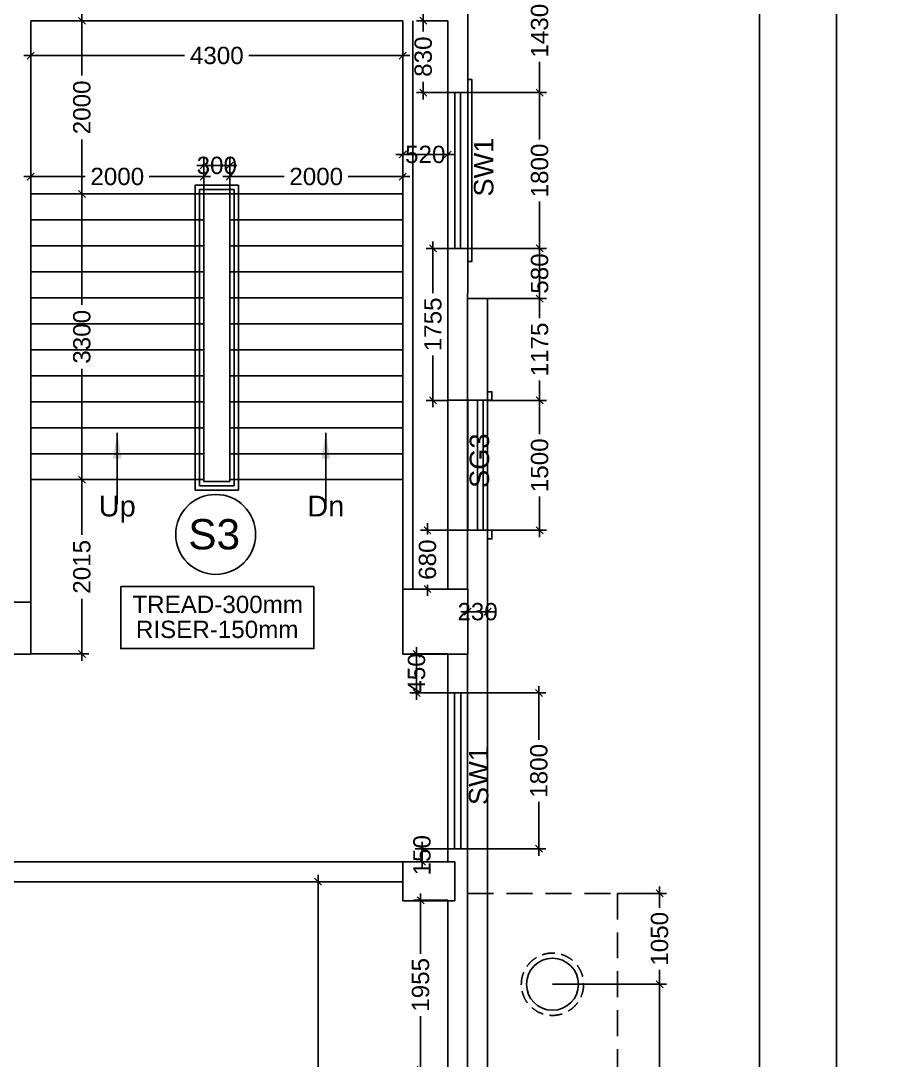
# Model space of a CAD drawing. Extents: x 7620542 to 7843793, y -6476226 to -6093835.
# Drawn here: x 7756275 to 7766195, y -6349772 to -6337765 of the extents above; entities that cross this region are included whole.
import ezdxf
from ezdxf.enums import TextEntityAlignment as Align

# ---------------------------------------------------------------- set-up
doc = ezdxf.new("R2010")
doc.units = 0
doc.header["$LTSCALE"] = 600
doc.header["$MEASUREMENT"] = 0
doc.header["$PDMODE"] = 35
doc.linetypes.add('DASHED', pattern=[0.75, 0.5, -0.25])
doc.linetypes.add('HIDDEN', pattern=[0.375, 0.25, -0.125])
doc.layers.get('0').update_dxf_attribs({"linetype": 'CONTINUOUS'})
doc.layers.get('Defpoints').update_dxf_attribs({"linetype": 'CONTINUOUS'})
for name, color, linetype in [('chajja', 7, 'CONTINUOUS'), ('DIM', 8, 'CONTINUOUS'), ('DIM-TEXT', 8, 'CONTINUOUS'), ('Ele Proje.', 7, 'CONTINUOUS'), ('Ele. Proj', 7, 'CONTINUOUS'), ('joinery', 7, 'CONTINUOUS'), ('LA-column', 3, 'CONTINUOUS'), ('Railing', 21, 'CONTINUOUS'), ('Staircase', 7, 'CONTINUOUS'), ('Stairscase', 7, 'CONTINUOUS'), ('STEPS', 7, 'CONTINUOUS'), ('TEXT', 6, 'CONTINUOUS'), ('Walls', 7, 'CONTINUOUS'), ('WIN', 151, 'CONTINUOUS'), ('Working Dim', 5, 'CONTINUOUS')]:
    doc.layers.add(name, color=color, linetype=linetype)
doc.styles.add('ari', font='arial.ttf')
doc.styles.add('ARIAL', font='arial.ttf')
doc.styles.add('RT', font='romant.shx')
doc.styles.get("Standard").update_dxf_attribs({"font": 'romans.shx'})
doc.dimstyles.new('int. dim', dxfattribs={"dimtxt": 450, "dimasz": 80, "dimexe": 80, "dimexo": 0, "dimgap": 70, "dimtad": 0, "dimdec": 0, "dimzin": 12, "dimdsep": 46, "dimtxsty": 'ari', "dimblk": 'OBLIQUE', "dimcen": 2, "dimdle": 80, "dimclrd": 256, "dimclre": 256, "dimclrt": 6, "dimadec": 0, "dimazin": 0, "dimtfac": 1, "dimtdec": 0, "dimtix": 1, "dimtmove": 2, "dimatfit": 3, "dimfxl": 1, "dimtolj": 1, "dimtzin": 0, "dimlwd": -1, "dimlwe": -1, "dimarcsym": 0})
doc.dimstyles.new('STANDARD$0', dxfattribs={"dimscale": 0, "dimtxt": 150, "dimasz": 125, "dimexe": 0.75, "dimexo": 1, "dimgap": 25, "dimtad": 1, "dimdec": 0, "dimdsep": 46, "dimtxsty": 'Standard', "dimblk1": 'DOT', "dimblk2": 'DOT', "dimsah": 1, "dimcen": 2.5, "dimclrd": 1, "dimclre": 1, "dimclrt": 3, "dimadec": 0, "dimazin": 0, "dimtfac": 1, "dimtdec": 0, "dimtmove": 0, "dimatfit": 3, "dimldrblk": 'DOT', "dimfxl": 1, "dimtolj": 1, "dimtzin": 0, "dimarcsym": 0})
doc.dimstyles.new('TEXT', dxfattribs={"dimscale": 0, "dimtxt": 600, "dimasz": 300, "dimexe": 300, "dimexo": 30, "dimgap": 50, "dimtad": 0, "dimdec": 0, "dimzin": 0, "dimdsep": 46, "dimtxsty": 'RT', "dimblk": 'OBLIQUE', "dimcen": 0.09, "dimdle": 300, "dimclrd": 256, "dimclre": 256, "dimclrt": 170, "dimadec": 0, "dimazin": 0, "dimtfac": 1, "dimtdec": 0, "dimtofl": 0, "dimtmove": 2, "dimatfit": 3, "dimfxl": 1, "dimfrac": 2, "dimtolj": 1, "dimtzin": 0, "dimlwd": -1, "dimlwe": -1, "dimarcsym": 0})

# ---------------------------------------------------------------- blocks, each defined once
blk = doc.blocks.new('_Oblique')
at = {"color": 0, "linetype": 'ByBlock', "lineweight": -2}
blk.add_line((-0.5, -0.5), (0.5, 0.5), dxfattribs=at)
blk = doc.blocks.new('*D836')
at = {"layer": 'Defpoints', "color": 0, "linetype": 'Continuous', "transparency": 16777216}
for p in [(7761439, -6335351), (7720379, -6337015), (7761439, -6337165, 4)]:
    blk.add_point(p, dxfattribs=at)
at = {"layer": 'DIM-TEXT', "transparency": 16777216}
for p, q in [((7720379, -6337015), (7720379, -6335051)), ((7761439, -6337165), (7761439, -6335051)), ((7720079, -6335351), (7734367, -6335351)), ((7761739, -6335351), (7747451, -6335351))]:
    blk.add_line(p, q, dxfattribs=at)
at = {"layer": 'DIM-TEXT', "linetype": 'Continuous', "transparency": 16777216, "xscale": 300, "yscale": 300, "zscale": 300, "rotation": 180}
blk.add_blockref('_Oblique', (7720379, -6335351), dxfattribs=at)
at = {"layer": 'DIM-TEXT', "linetype": 'Continuous', "transparency": 16777216, "xscale": 300, "yscale": 300, "zscale": 300}
blk.add_blockref('_Oblique', (7761439, -6335351), dxfattribs=at)
at = {"layer": 'DIM-TEXT', "color": 170, "linetype": 'Continuous', "transparency": 16777216, "insert": (7740909, -6335351), "char_height": 750, "attachment_point": 5, "style": 'ari'}
blk.add_mtext('\\A1;{\\H1.067x;M.I.C.U / I.C.U - (20 Beds)}', dxfattribs=at)
blk = doc.blocks.new('*D873')
at = {"layer": 'Defpoints', "color": 0, "transparency": 16777216}
for p in [(7761439, -6337165, 1), (7761439, -6454874), (7765703, -6454874)]:
    blk.add_point(p, dxfattribs=at)
at = {"layer": 'DIM', "color": 8, "transparency": 16777216}
for p, q in [((7765703, -6336865), (7765703, -6394071)), ((7761439, -6337165), (7766003, -6337165)), ((7765703, -6455174), (7765703, -6397969)), ((7761439, -6454874), (7766003, -6454874))]:
    blk.add_line(p, q, dxfattribs=at)
at = {"layer": 'DIM', "color": 8, "transparency": 16777216, "xscale": 300, "yscale": 300, "zscale": 300}
for p, rotation in [((7765703, -6337165), 90), ((7765703, -6454874), 270)]:
    blk.add_blockref('_Oblique', p, dxfattribs=dict(at, rotation=rotation))
at = {"layer": 'DIM', "color": 7, "transparency": 16777216, "insert": (7765703, -6396020), "char_height": 750, "attachment_point": 5, "rotation": 90, "style": 'ari'}
blk.add_mtext('\\A1;117.71m', dxfattribs=at)
blk = doc.blocks.new('*D875')
at = {"layer": 'Defpoints', "color": 0, "transparency": 16777216}
for p in [(7761439, -6337165), (7764811, -6337165), (7761439, -6372996, -1)]:
    blk.add_point(p, dxfattribs=at)
at = {"layer": 'DIM', "color": 8, "transparency": 16777216}
for p, q in [((7764811, -6336865), (7764811, -6353388)), ((7761439, -6337165), (7765111, -6337165)), ((7764811, -6373296), (7764811, -6356773)), ((7761439, -6372996), (7765111, -6372996))]:
    blk.add_line(p, q, dxfattribs=at)
at = {"layer": 'DIM', "color": 8, "transparency": 16777216, "xscale": 300, "yscale": 300, "zscale": 300}
for p, rotation in [((7764811, -6337165), 90), ((7764811, -6372996), 270)]:
    blk.add_blockref('_Oblique', p, dxfattribs=dict(at, rotation=rotation))
at = {"layer": 'DIM', "color": 7, "transparency": 16777216, "insert": (7764811, -6355081), "char_height": 750, "attachment_point": 5, "rotation": 90, "style": 'ari'}
blk.add_mtext('\\A1;35.83m', dxfattribs=at)
blk = doc.blocks.new('*D921')
at = {"layer": 'Defpoints', "color": 0, "transparency": 16777216}
for p in [(7759518, -6347711), (7759711, -6347711), (7759518, -6358771, -1)]:
    blk.add_point(p, dxfattribs=at)
at = {"layer": 'Working Dim', "transparency": 16777216}
for p, q in [((7759711, -6347631), (7759711, -6352804)), ((7759518, -6347711), (7759791, -6347711)), ((7759711, -6358851), (7759711, -6353677)), ((7759518, -6358771), (7759791, -6358771))]:
    blk.add_line(p, q, dxfattribs=at)
at = {"layer": 'Working Dim', "transparency": 16777216, "xscale": 80, "yscale": 80, "zscale": 80}
for p, rotation in [((7759711, -6347711), 90), ((7759711, -6358771), 270)]:
    blk.add_blockref('_Oblique', p, dxfattribs=dict(at, rotation=rotation))
at = {"layer": 'Working Dim', "color": 6, "transparency": 16777216, "insert": (7759711, -6353241), "char_height": 200, "attachment_point": 5, "rotation": 90, "style": 'ari'}
blk.add_mtext('\\A1;11060', dxfattribs=at)
blk = doc.blocks.new('*D934')
at = {"layer": 'Defpoints', "color": 0, "transparency": 16777216}
for p in [(7756390, -6339565), (7756390, -6339766, 15), (7758389, -6339766, 1)]:
    blk.add_point(p, dxfattribs=at)
at = {"layer": 'Working Dim', "transparency": 16777216}
for p, q in [((7756390, -6339766), (7756390, -6339485)), ((7758389, -6339766), (7758389, -6339485)), ((7756310, -6339565), (7757020, -6339565)), ((7758469, -6339565), (7757760, -6339565))]:
    blk.add_line(p, q, dxfattribs=at)
at = {"layer": 'Working Dim', "transparency": 16777216, "xscale": 80, "yscale": 80, "zscale": 80, "rotation": 180}
blk.add_blockref('_Oblique', (7756390, -6339565), dxfattribs=at)
at = {"layer": 'Working Dim', "transparency": 16777216, "xscale": 80, "yscale": 80, "zscale": 80}
blk.add_blockref('_Oblique', (7758389, -6339565), dxfattribs=at)
at = {"layer": 'Working Dim', "color": 6, "transparency": 16777216, "insert": (7757390, -6339565), "char_height": 200, "attachment_point": 5, "style": 'ari'}
blk.add_mtext('\\A1;2000', dxfattribs=at)
blk = doc.blocks.new('*D935')
at = {"layer": 'Defpoints', "color": 0, "transparency": 16777216}
for p in [(7760689, -6339565), (7758690, -6339766, 1), (7760689, -6339766, 15)]:
    blk.add_point(p, dxfattribs=at)
at = {"layer": 'Working Dim', "transparency": 16777216}
for p, q in [((7758690, -6339766), (7758690, -6339485)), ((7760689, -6339766), (7760689, -6339485)), ((7758610, -6339565), (7759319, -6339565)), ((7760769, -6339565), (7760059, -6339565))]:
    blk.add_line(p, q, dxfattribs=at)
at = {"layer": 'Working Dim', "transparency": 16777216, "xscale": 80, "yscale": 80, "zscale": 80, "rotation": 180}
blk.add_blockref('_Oblique', (7758690, -6339565), dxfattribs=at)
at = {"layer": 'Working Dim', "transparency": 16777216, "xscale": 80, "yscale": 80, "zscale": 80}
blk.add_blockref('_Oblique', (7760689, -6339565), dxfattribs=at)
at = {"layer": 'Working Dim', "color": 6, "transparency": 16777216, "insert": (7759689, -6339565), "char_height": 200, "attachment_point": 5, "style": 'ari'}
blk.add_mtext('\\A1;2000', dxfattribs=at)
blk = doc.blocks.new('*D953')
at = {"layer": 'Defpoints', "color": 0, "transparency": 16777216}
for p in [(7758690, -6339437), (7758389, -6339766), (7758690, -6339766, 1)]:
    blk.add_point(p, dxfattribs=at)
at = {"layer": 'Working Dim', "transparency": 16777216}
for p, q in [((7758389, -6339766), (7758389, -6339357)), ((7758690, -6339766), (7758690, -6339357)), ((7758389, -6339437), (7758309, -6339437)), ((7758389, -6339437), (7758690, -6339437)), ((7758690, -6339437), (7758770, -6339437))]:
    blk.add_line(p, q, dxfattribs=at)
at = {"layer": 'Working Dim', "transparency": 16777216, "xscale": 80, "yscale": 80, "zscale": 80}
blk.add_blockref('_Oblique', (7758389, -6339437), dxfattribs=at)
at = {"layer": 'Working Dim', "transparency": 16777216, "xscale": 80, "yscale": 80, "zscale": 80, "rotation": 180}
blk.add_blockref('_Oblique', (7758690, -6339437), dxfattribs=at)
at = {"layer": 'Working Dim', "color": 6, "transparency": 16777216, "insert": (7758540, -6339437), "char_height": 200, "attachment_point": 5, "style": 'ari'}
blk.add_mtext('\\A1;300', dxfattribs=at)
blk = doc.blocks.new('*D954')
at = {"layer": 'Defpoints', "color": 0, "transparency": 16777216}
for p in [(7756390, -6343066, 1), (7756981, -6343066), (7756390, -6345080)]:
    blk.add_point(p, dxfattribs=at)
at = {"layer": 'Working Dim', "transparency": 16777216}
for p, q in [((7756390, -6343066), (7757061, -6343066)), ((7756981, -6342986), (7756981, -6343702)), ((7756981, -6345160), (7756981, -6344444)), ((7756390, -6345080), (7757061, -6345080))]:
    blk.add_line(p, q, dxfattribs=at)
at = {"layer": 'Working Dim', "transparency": 16777216, "xscale": 80, "yscale": 80, "zscale": 80}
for p, rotation in [((7756981, -6343066), 90), ((7756981, -6345080), 270)]:
    blk.add_blockref('_Oblique', p, dxfattribs=dict(at, rotation=rotation))
at = {"layer": 'Working Dim', "color": 6, "transparency": 16777216, "insert": (7756981, -6344073), "char_height": 200, "attachment_point": 5, "rotation": 90, "style": 'ari'}
blk.add_mtext('\\A1;2015', dxfattribs=at)
blk = doc.blocks.new('*D955')
at = {"layer": 'Defpoints', "color": 0, "transparency": 16777216}
for p in [(7756981, -6339766, 1), (7756981, -6339766), (7756390, -6343066, 1)]:
    blk.add_point(p, dxfattribs=at)
at = {"layer": 'Working Dim', "transparency": 16777216}
for p, q in [((7756981, -6339686), (7756981, -6341048)), ((7756981, -6339766), (7756901, -6339766)), ((7756981, -6343146), (7756981, -6341784)), ((7756390, -6343066), (7757061, -6343066))]:
    blk.add_line(p, q, dxfattribs=at)
at = {"layer": 'Working Dim', "transparency": 16777216, "xscale": 80, "yscale": 80, "zscale": 80}
for p, rotation in [((7756981, -6339766), 90), ((7756981, -6343066), 270)]:
    blk.add_blockref('_Oblique', p, dxfattribs=dict(at, rotation=rotation))
at = {"layer": 'Working Dim', "color": 6, "transparency": 16777216, "insert": (7756981, -6341416), "char_height": 200, "attachment_point": 5, "rotation": 90, "style": 'ari'}
blk.add_mtext('\\A1;3300', dxfattribs=at)
blk = doc.blocks.new('*D956')
at = {"layer": 'Defpoints', "color": 0, "transparency": 16777216}
for p in [(7756981, -6337766, 15), (7756981, -6337766), (7756981, -6339766, 1)]:
    blk.add_point(p, dxfattribs=at)
at = {"layer": 'Working Dim', "transparency": 16777216}
for p, q in [((7756981, -6337686), (7756981, -6338396)), ((7756981, -6337766), (7756901, -6337766)), ((7756981, -6339846), (7756981, -6339136)), ((7756981, -6339766), (7756901, -6339766))]:
    blk.add_line(p, q, dxfattribs=at)
at = {"layer": 'Working Dim', "transparency": 16777216, "xscale": 80, "yscale": 80, "zscale": 80}
for p, rotation in [((7756981, -6337766), 90), ((7756981, -6339766), 270)]:
    blk.add_blockref('_Oblique', p, dxfattribs=dict(at, rotation=rotation))
at = {"layer": 'Working Dim', "color": 6, "transparency": 16777216, "insert": (7756981, -6338766), "char_height": 200, "attachment_point": 5, "rotation": 90, "style": 'ari'}
blk.add_mtext('\\A1;2000', dxfattribs=at)
blk = doc.blocks.new('*D1737')
at = {"layer": 'Defpoints', "color": 0, "transparency": 16777216}
for p in [(7756390, -6338138), (7760689, -6338138), (7760689, -6338167)]:
    blk.add_point(p, dxfattribs=at)
at = {"layer": 'Working Dim', "transparency": 16777216}
for p, q in [((7756310, -6338167), (7758167, -6338167)), ((7756390, -6338138), (7756390, -6338247)), ((7760769, -6338167), (7758912, -6338167)), ((7760689, -6338138), (7760689, -6338247))]:
    blk.add_line(p, q, dxfattribs=at)
at = {"layer": 'Working Dim', "transparency": 16777216, "xscale": 80, "yscale": 80, "zscale": 80, "rotation": 180}
blk.add_blockref('_Oblique', (7756390, -6338167), dxfattribs=at)
at = {"layer": 'Working Dim', "transparency": 16777216, "xscale": 80, "yscale": 80, "zscale": 80}
blk.add_blockref('_Oblique', (7760689, -6338167), dxfattribs=at)
at = {"layer": 'Working Dim', "color": 6, "transparency": 16777216, "insert": (7758540, -6338167), "char_height": 200, "attachment_point": 5, "style": 'ari'}
blk.add_mtext('\\A1;4300', dxfattribs=at)
blk = doc.blocks.new('*D1991')
at = {"layer": 'Defpoints', "color": 0, "transparency": 16777216}
for p in [(7761669, -6340975), (7762271, -6340975), (7761669, -6342150)]:
    blk.add_point(p, dxfattribs=at)
at = {"layer": 'Working Dim', "transparency": 16777216}
for p, q in [((7762271, -6340895), (7762271, -6341202)), ((7761669, -6340975), (7762351, -6340975)), ((7762271, -6342230), (7762271, -6341922)), ((7761669, -6342150), (7762351, -6342150))]:
    blk.add_line(p, q, dxfattribs=at)
at = {"layer": 'Working Dim', "transparency": 16777216, "xscale": 80, "yscale": 80, "zscale": 80}
for p, rotation in [((7762271, -6340975), 90), ((7762271, -6342150), 270)]:
    blk.add_blockref('_Oblique', p, dxfattribs=dict(at, rotation=rotation))
at = {"layer": 'Working Dim', "color": 6, "transparency": 16777216, "insert": (7762271, -6341562), "char_height": 200, "attachment_point": 5, "rotation": 90, "style": 'ari'}
blk.add_mtext('\\A1;1175', dxfattribs=at)
blk = doc.blocks.new('*D1992')
at = {"layer": 'Defpoints', "color": 0, "transparency": 16777216}
for p in [(7761439, -6337165, 45), (7762271, -6337165), (7761439, -6338595, 36)]:
    blk.add_point(p, dxfattribs=at)
at = {"layer": 'Working Dim', "transparency": 16777216}
for p, q in [((7762271, -6337085), (7762271, -6337521)), ((7761439, -6337165), (7762351, -6337165)), ((7762271, -6338675), (7762271, -6338239)), ((7761439, -6338595), (7762351, -6338595))]:
    blk.add_line(p, q, dxfattribs=at)
at = {"layer": 'Working Dim', "transparency": 16777216, "xscale": 80, "yscale": 80, "zscale": 80}
for p, rotation in [((7762271, -6337165), 90), ((7762271, -6338595), 270)]:
    blk.add_blockref('_Oblique', p, dxfattribs=dict(at, rotation=rotation))
at = {"layer": 'Working Dim', "color": 6, "transparency": 16777216, "insert": (7762271, -6337880), "char_height": 200, "attachment_point": 5, "rotation": 90, "style": 'ari'}
blk.add_mtext('\\A1;1430', dxfattribs=at)
blk = doc.blocks.new('*D1993')
at = {"layer": 'Defpoints', "color": 0, "transparency": 16777216}
for p in [(7760926, -6337765), (7761209, -6337765, 63), (7761209, -6338595, 36)]:
    blk.add_point(p, dxfattribs=at)
at = {"layer": 'Working Dim', "transparency": 16777216}
for p, q in [((7760926, -6337685), (7760926, -6337889)), ((7761209, -6337765), (7760846, -6337765)), ((7760926, -6338675), (7760926, -6338471)), ((7761209, -6338595), (7760846, -6338595))]:
    blk.add_line(p, q, dxfattribs=at)
at = {"layer": 'Working Dim', "transparency": 16777216, "xscale": 80, "yscale": 80, "zscale": 80}
for p, rotation in [((7760926, -6337765), 90), ((7760926, -6338595), 270)]:
    blk.add_blockref('_Oblique', p, dxfattribs=dict(at, rotation=rotation))
at = {"layer": 'Working Dim', "color": 6, "transparency": 16777216, "insert": (7760926, -6338180), "char_height": 200, "attachment_point": 5, "rotation": 90, "style": 'ari'}
blk.add_mtext('\\A1;830', dxfattribs=at)
blk = doc.blocks.new('*D1994')
at = {"layer": 'Defpoints', "color": 0, "transparency": 16777216}
for p in [(7761719, -6342150, 14), (7762271, -6342150), (7761669, -6343650, 19)]:
    blk.add_point(p, dxfattribs=at)
at = {"layer": 'Working Dim', "transparency": 16777216}
for p, q in [((7762271, -6342070), (7762271, -6342541)), ((7761719, -6342150), (7762351, -6342150)), ((7762271, -6343730), (7762271, -6343259)), ((7761669, -6343650), (7762351, -6343650))]:
    blk.add_line(p, q, dxfattribs=at)
at = {"layer": 'Working Dim', "transparency": 16777216, "xscale": 80, "yscale": 80, "zscale": 80}
for p, rotation in [((7762271, -6342150), 90), ((7762271, -6343650), 270)]:
    blk.add_blockref('_Oblique', p, dxfattribs=dict(at, rotation=rotation))
at = {"layer": 'Working Dim', "color": 6, "transparency": 16777216, "insert": (7762271, -6342900), "char_height": 200, "attachment_point": 5, "rotation": 90, "style": 'ari'}
blk.add_mtext('\\A1;1500', dxfattribs=at)
blk = doc.blocks.new('*D1995')
at = {"layer": 'Defpoints', "color": 0, "transparency": 16777216}
for p in [(7761439, -6340395, 110), (7762271, -6340395), (7761669, -6340975, 111)]:
    blk.add_point(p, dxfattribs=at)
at = {"layer": 'Working Dim', "transparency": 16777216}
for p, q in [((7762271, -6340395), (7762271, -6340315)), ((7761439, -6340395), (7762351, -6340395)), ((7762271, -6340975), (7762271, -6340395)), ((7761669, -6340975), (7762351, -6340975)), ((7762271, -6340975), (7762271, -6341055))]:
    blk.add_line(p, q, dxfattribs=at)
at = {"layer": 'Working Dim', "transparency": 16777216, "xscale": 80, "yscale": 80, "zscale": 80}
for p, rotation in [((7762271, -6340395), 270), ((7762271, -6340975), 90)]:
    blk.add_blockref('_Oblique', p, dxfattribs=dict(at, rotation=rotation))
at = {"layer": 'Working Dim', "color": 6, "transparency": 16777216, "insert": (7762271, -6340685), "char_height": 200, "attachment_point": 5, "rotation": 90, "style": 'ari'}
blk.add_mtext('\\A1;580', dxfattribs=at)
blk = doc.blocks.new('*D1996')
at = {"layer": 'Defpoints', "color": 0, "transparency": 16777216}
for p in [(7762271, -6338595), (7762293, -6338595, 5), (7761439, -6340395, 110)]:
    blk.add_point(p, dxfattribs=at)
at = {"layer": 'Working Dim', "transparency": 16777216}
for p, q in [((7762271, -6338515), (7762271, -6339136)), ((7762293, -6338595), (7762191, -6338595)), ((7762271, -6340475), (7762271, -6339854)), ((7761439, -6340395), (7762351, -6340395))]:
    blk.add_line(p, q, dxfattribs=at)
at = {"layer": 'Working Dim', "transparency": 16777216, "xscale": 80, "yscale": 80, "zscale": 80}
for p, rotation in [((7762271, -6338595), 90), ((7762271, -6340395), 270)]:
    blk.add_blockref('_Oblique', p, dxfattribs=dict(at, rotation=rotation))
at = {"layer": 'Working Dim', "color": 6, "transparency": 16777216, "insert": (7762271, -6339495), "char_height": 200, "attachment_point": 5, "rotation": 90, "style": 'ari'}
blk.add_mtext('\\A1;1800', dxfattribs=at)
blk = doc.blocks.new('*D1997')
at = {"layer": 'Defpoints', "color": 0, "transparency": 16777216}
for p in [(7760912, -6347330), (7761209, -6347330, 27), (7761209, -6347480, 36)]:
    blk.add_point(p, dxfattribs=at)
at = {"layer": 'Working Dim', "transparency": 16777216}
for p, q in [((7760912, -6347330), (7760912, -6347250)), ((7761209, -6347330), (7760832, -6347330)), ((7760912, -6347480), (7760912, -6347330)), ((7761209, -6347480), (7760832, -6347480)), ((7760912, -6347480), (7760912, -6347560))]:
    blk.add_line(p, q, dxfattribs=at)
at = {"layer": 'Working Dim', "transparency": 16777216, "xscale": 80, "yscale": 80, "zscale": 80}
for p, rotation in [((7760912, -6347330), 270), ((7760912, -6347480), 90)]:
    blk.add_blockref('_Oblique', p, dxfattribs=dict(at, rotation=rotation))
at = {"layer": 'Working Dim', "color": 6, "transparency": 16777216, "insert": (7760912, -6347405), "char_height": 200, "attachment_point": 5, "rotation": 90, "style": 'ari'}
blk.add_mtext('\\A1;150', dxfattribs=at)
blk = doc.blocks.new('*D1998')
at = {"layer": 'Defpoints', "color": 0, "transparency": 16777216}
for p in [(7760849, -6345080), (7761209, -6345080, 36), (7761209, -6345530, 27)]:
    blk.add_point(p, dxfattribs=at)
at = {"layer": 'Working Dim', "transparency": 16777216}
for p, q in [((7760849, -6345080), (7760849, -6345000)), ((7761209, -6345080), (7760769, -6345080)), ((7760849, -6345530), (7760849, -6345080)), ((7761209, -6345530), (7760769, -6345530)), ((7760849, -6345530), (7760849, -6345610))]:
    blk.add_line(p, q, dxfattribs=at)
at = {"layer": 'Working Dim', "transparency": 16777216, "xscale": 80, "yscale": 80, "zscale": 80}
for p, rotation in [((7760849, -6345080), 270), ((7760849, -6345530), 90)]:
    blk.add_blockref('_Oblique', p, dxfattribs=dict(at, rotation=rotation))
at = {"layer": 'Working Dim', "color": 6, "transparency": 16777216, "insert": (7760849, -6345305), "char_height": 200, "attachment_point": 5, "rotation": 90, "style": 'ari'}
blk.add_mtext('\\A1;450', dxfattribs=at)
blk = doc.blocks.new('*D1999')
at = {"layer": 'Defpoints', "color": 0, "transparency": 16777216}
for p in [(7761669, -6345530, 103), (7761669, -6347330, 114), (7762262, -6347330)]:
    blk.add_point(p, dxfattribs=at)
at = {"layer": 'Working Dim', "transparency": 16777216}
for p, q in [((7762262, -6345450), (7762262, -6346071)), ((7761669, -6345530), (7762342, -6345530)), ((7762262, -6347410), (7762262, -6346789)), ((7761669, -6347330), (7762342, -6347330))]:
    blk.add_line(p, q, dxfattribs=at)
at = {"layer": 'Working Dim', "transparency": 16777216, "xscale": 80, "yscale": 80, "zscale": 80}
for p, rotation in [((7762262, -6345530), 90), ((7762262, -6347330), 270)]:
    blk.add_blockref('_Oblique', p, dxfattribs=dict(at, rotation=rotation))
at = {"layer": 'Working Dim', "color": 6, "transparency": 16777216, "insert": (7762262, -6346430), "char_height": 200, "attachment_point": 5, "rotation": 90, "style": 'ari'}
blk.add_mtext('\\A1;1800', dxfattribs=at)
blk = doc.blocks.new('*D2000')
at = {"layer": 'Defpoints', "color": 0, "transparency": 16777216}
for p in [(7761439, -6344502, 69), (7761669, -6344509, 181), (7761669, -6344592)]:
    blk.add_point(p, dxfattribs=at)
at = {"layer": 'Working Dim', "transparency": 16777216}
for p, q in [((7761439, -6344502), (7761439, -6344672)), ((7761669, -6344509), (7761669, -6344672)), ((7761439, -6344592), (7761359, -6344592)), ((7761439, -6344592), (7761669, -6344592)), ((7761669, -6344592), (7761749, -6344592))]:
    blk.add_line(p, q, dxfattribs=at)
at = {"layer": 'Working Dim', "transparency": 16777216, "xscale": 80, "yscale": 80, "zscale": 80}
blk.add_blockref('_Oblique', (7761439, -6344592), dxfattribs=at)
at = {"layer": 'Working Dim', "transparency": 16777216, "xscale": 80, "yscale": 80, "zscale": 80, "rotation": 180}
blk.add_blockref('_Oblique', (7761669, -6344592), dxfattribs=at)
at = {"layer": 'Working Dim', "color": 6, "transparency": 16777216, "insert": (7761554, -6344592), "char_height": 200, "attachment_point": 5, "style": 'ari'}
blk.add_mtext('\\A1;230', dxfattribs=at)
blk = doc.blocks.new('*D2001')
at = {"layer": 'Defpoints', "color": 0, "transparency": 16777216}
for p in [(7760975, -6343650), (7761209, -6343650, 70), (7761209, -6344330, 70)]:
    blk.add_point(p, dxfattribs=at)
at = {"layer": 'Working Dim', "transparency": 16777216}
for p, q in [((7760975, -6343650), (7760975, -6343570)), ((7761209, -6343650), (7760895, -6343650)), ((7760975, -6343650), (7760975, -6343699)), ((7760975, -6344330), (7760975, -6344281)), ((7761209, -6344330), (7760895, -6344330)), ((7760975, -6344330), (7760975, -6344410))]:
    blk.add_line(p, q, dxfattribs=at)
at = {"layer": 'Working Dim', "transparency": 16777216, "xscale": 80, "yscale": 80, "zscale": 80}
for p, rotation in [((7760975, -6343650), 270), ((7760975, -6344330), 90)]:
    blk.add_blockref('_Oblique', p, dxfattribs=dict(at, rotation=rotation))
at = {"layer": 'Working Dim', "color": 6, "transparency": 16777216, "insert": (7760975, -6343990), "char_height": 200, "attachment_point": 5, "rotation": 90, "style": 'ari'}
blk.add_mtext('\\A1;680', dxfattribs=at)
blk = doc.blocks.new('*D2002')
at = {"layer": 'Defpoints', "color": 0, "transparency": 16777216}
for p in [(7761038, -6340395), (7761209, -6340395, 149), (7761209, -6342150, 70)]:
    blk.add_point(p, dxfattribs=at)
at = {"layer": 'Working Dim', "transparency": 16777216}
for p, q in [((7761038, -6340315), (7761038, -6340912)), ((7761209, -6340395), (7760958, -6340395)), ((7761038, -6342230), (7761038, -6341632)), ((7761209, -6342150), (7760958, -6342150))]:
    blk.add_line(p, q, dxfattribs=at)
at = {"layer": 'Working Dim', "transparency": 16777216, "xscale": 80, "yscale": 80, "zscale": 80}
for p, rotation in [((7761038, -6340395), 90), ((7761038, -6342150), 270)]:
    blk.add_blockref('_Oblique', p, dxfattribs=dict(at, rotation=rotation))
at = {"layer": 'Working Dim', "color": 6, "transparency": 16777216, "insert": (7761038, -6341272), "char_height": 200, "attachment_point": 5, "rotation": 90, "style": 'ari'}
blk.add_mtext('\\A1;1755', dxfattribs=at)
blk = doc.blocks.new('*D2003')
at = {"layer": 'Defpoints', "color": 0, "transparency": 16777216}
for p in [(7760689, -6339236, 84), (7761209, -6339236, 70), (7760689, -6339310)]:
    blk.add_point(p, dxfattribs=at)
at = {"layer": 'Working Dim', "transparency": 16777216}
for p, q in [((7760689, -6339236), (7760689, -6339390)), ((7761209, -6339236), (7761209, -6339390)), ((7760689, -6339310), (7760609, -6339310)), ((7761209, -6339310), (7760689, -6339310)), ((7761209, -6339310), (7761289, -6339310))]:
    blk.add_line(p, q, dxfattribs=at)
at = {"layer": 'Working Dim', "transparency": 16777216, "xscale": 80, "yscale": 80, "zscale": 80}
blk.add_blockref('_Oblique', (7760689, -6339310), dxfattribs=at)
at = {"layer": 'Working Dim', "transparency": 16777216, "xscale": 80, "yscale": 80, "zscale": 80, "rotation": 180}
blk.add_blockref('_Oblique', (7761209, -6339310), dxfattribs=at)
at = {"layer": 'Working Dim', "color": 6, "transparency": 16777216, "insert": (7760949, -6339310), "char_height": 200, "attachment_point": 5, "style": 'ari'}
blk.add_mtext('\\A1;520', dxfattribs=at)
blk = doc.blocks.new('*D2023')
at = {"layer": 'Defpoints', "color": 0, "transparency": 16777216}
for p in [(7760895, -6347925), (7761209, -6347925, 66), (7761209, -6349880, -291)]:
    blk.add_point(p, dxfattribs=at)
at = {"layer": 'Working Dim', "transparency": 16777216}
for p, q in [((7760895, -6347845), (7760895, -6348543)), ((7761209, -6347925), (7760815, -6347925)), ((7760895, -6349960), (7760895, -6349262)), ((7761209, -6349880), (7760815, -6349880))]:
    blk.add_line(p, q, dxfattribs=at)
at = {"layer": 'Working Dim', "transparency": 16777216, "xscale": 80, "yscale": 80, "zscale": 80}
for p, rotation in [((7760895, -6347925), 90), ((7760895, -6349880), 270)]:
    blk.add_blockref('_Oblique', p, dxfattribs=dict(at, rotation=rotation))
at = {"layer": 'Working Dim', "color": 6, "transparency": 16777216, "insert": (7760895, -6348902), "char_height": 200, "attachment_point": 5, "rotation": 90, "style": 'ari'}
blk.add_mtext('\\A1;1955', dxfattribs=at)
blk = doc.blocks.new('*D2030')
at = {"layer": 'Defpoints', "color": 0, "transparency": 16777216}
for p in [(7762419, -6348895), (7763657, -6348895), (7762419, -6352066, -38)]:
    blk.add_point(p, dxfattribs=at)
at = {"layer": 'Working Dim', "transparency": 16777216}
for p, q in [((7763657, -6348815), (7763657, -6350112)), ((7762419, -6348895), (7763737, -6348895)), ((7763657, -6352146), (7763657, -6350849)), ((7762419, -6352066), (7763737, -6352066))]:
    blk.add_line(p, q, dxfattribs=at)
at = {"layer": 'Working Dim', "transparency": 16777216, "xscale": 80, "yscale": 80, "zscale": 80}
for p, rotation in [((7763657, -6348895), 90), ((7763657, -6352066), 270)]:
    blk.add_blockref('_Oblique', p, dxfattribs=dict(at, rotation=rotation))
at = {"layer": 'Working Dim', "color": 6, "transparency": 16777216, "insert": (7763657, -6350480), "char_height": 200, "attachment_point": 5, "rotation": 90, "style": 'ari'}
blk.add_mtext('\\A1;3170', dxfattribs=at)
blk = doc.blocks.new('*D2031')
at = {"layer": 'Defpoints', "color": 0, "transparency": 16777216}
for p in [(7763169, -6347845, -210), (7763657, -6347845), (7762419, -6348895)]:
    blk.add_point(p, dxfattribs=at)
at = {"layer": 'Working Dim', "transparency": 16777216}
for p, q in [((7763657, -6347765), (7763657, -6348012)), ((7763169, -6347845), (7763737, -6347845)), ((7763657, -6348975), (7763657, -6348729)), ((7762419, -6348895), (7763737, -6348895))]:
    blk.add_line(p, q, dxfattribs=at)
at = {"layer": 'Working Dim', "transparency": 16777216, "xscale": 80, "yscale": 80, "zscale": 80}
for p, rotation in [((7763657, -6347845), 90), ((7763657, -6348895), 270)]:
    blk.add_blockref('_Oblique', p, dxfattribs=dict(at, rotation=rotation))
at = {"layer": 'Working Dim', "color": 6, "transparency": 16777216, "insert": (7763657, -6348370), "char_height": 200, "attachment_point": 5, "rotation": 90, "style": 'ari'}
blk.add_mtext('\\A1;1050', dxfattribs=at)

msp = doc.modelspace()

# ---------------------------------------------------------------- linework, layer by layer
msp.add_circle((7758527.691, -6343698.819, -27.599), 461.525)
at = {"layer": 'chajja', "color": 8}
for p, q in [((7761489.145, -6338594.955, 85.218), (7761489.145, -6340394.955, 85.218)), ((7761669.164, -6343649.744, 130.094), (7761669.164, -6342149.744, 130.094)), ((7761668.935, -6347330.182, 47.186), (7761668.935, -6345530.182, 47.186))]:
    msp.add_line(p, q, dxfattribs=at)
at = {"layer": 'chajja', "color": 8, "linetype": 'DASHED'}
for p, q in [((7761439.018, -6347845.446, -295.59), (7763168.947, -6347845.446, -295.59)), ((7763168.947, -6347845.446, -1079.489), (7763168.947, -6362625.529, -227.736))]:
    msp.add_line(p, q, dxfattribs=at)
at = {"layer": 'Ele Proje.'}
for points, elevation in [([(7761439.145, -6338444.955), (7761489.145, -6338444.955), (7761489.145, -6338594.955), (7761439.145, -6338594.955)], 90.349), ([(7761439.145, -6340394.955), (7761489.145, -6340394.955), (7761489.145, -6340544.955), (7761439.145, -6340544.955)], 90.349), ([(7761669.164, -6342149.744), (7761719.164, -6342149.744), (7761719.164, -6342049.744), (7761669.164, -6342049.744)], 122.886), ([(7761669.164, -6343749.744), (7761719.164, -6343749.744), (7761719.164, -6343649.744), (7761669.164, -6343649.744)], 122.886)]:
    msp.add_lwpolyline(points, dxfattribs=dict(at, elevation=elevation))
at = {"layer": 'Ele. Proj', "color": 1}
for p, q in [((7761439.145, -6340974.738, 161.038), (7761669.145, -6340974.738, 161.099)), ((7761669.145, -6340974.738, 161.099), (7761669.145, -6341849.744, 161.099)), ((7761669.164, -6342149.744, 130.094), (7761669.164, -6341849.738, 130.094)), ((7761439.164, -6342149.738, 130.094), (7761669.164, -6342149.744, 130.094)), ((7761439.165, -6343649.738, 130.094), (7761669.164, -6343649.744, 130.094)), ((7761669.164, -6343649.744, 130.094), (7761669.164, -6343949.738, 130.094)), ((7761669.145, -6343949.738, 161.099), (7761669.145, -6345530.183, 58.169)), ((7761669.145, -6349880.072, -59.319), (7761669.145, -6347330.183, -59.319))]:
    msp.add_line(p, q, dxfattribs=at)
at = {"layer": 'Ele. Proj', "color": 1, "elevation": 39.016}
for points in [[(7761438.935, -6345530.183), (7761668.935, -6345530.183)], [(7761438.935, -6347330.183), (7761668.935, -6347330.183)]]:
    msp.add_lwpolyline(points, dxfattribs=at)
at = {"layer": 'LA-column', "color": 2}
for points, elevation in [([(7760689.112, -6345080.523), (7761439.112, -6345080.523), (7761439.112, -6344330.523), (7760689.112, -6344330.523)], -13.799), ([(7755790.377, -6345080.477), (7756390.377, -6345080.477), (7756390.377, -6344480.477), (7755790.377, -6344480.477)], 11162.021), ([(7760689.112, -6347930.569), (7761289.112, -6347930.569), (7761289.112, -6347480.569), (7760689.112, -6347480.569)], -13.799)]:
    msp.add_lwpolyline(points, close=True, dxfattribs=dict(at, elevation=elevation))
at = {"layer": 'Railing', "linetype": 'Continuous'}
for p, q in [((7756390.172, -6337765.515, 12.203), (7760689.37, -6337765.515, 12.203)), ((7760689.107, -6344330.527, -14.83), (7760689.107, -6337765.517, -14.83)), ((7760689.107, -6344330.527, -14.83), (7760689.107, -6337765.517, -14.83)), ((7760804.107, -6344330.527, -14.83), (7760804.107, -6337765.517, -14.83)), ((7760804.107, -6344330.527, -14.83), (7760804.107, -6337765.517, -14.83))]:
    msp.add_line(p, q, dxfattribs=at)
at = {"layer": 'Railing', "linetype": 'Continuous', "elevation": -13.799}
for points in [[(7758289.461, -6343185.892), (7758289.461, -6339665.916), (7758789.731, -6339665.916), (7758789.731, -6343185.892)], [(7758339.462, -6343135.892), (7758339.462, -6339715.917), (7758739.73, -6339715.917), (7758739.73, -6343135.892)]]:
    msp.add_lwpolyline(points, close=True, dxfattribs=at)
at = {"layer": 'Stairscase', "color": 7, "linetype": 'Continuous'}
for p, q in [((7756389.462, -6339765.917, -13.799), (7758389.462, -6339765.917, -13.799)), ((7758389.462, -6343085.891, -13.799), (7758389.462, -6339765.917, -13.799)), ((7758689.73, -6343085.891, -13.799), (7758689.73, -6339765.917, -13.799)), ((7760689.73, -6339765.917, -13.799), (7758689.73, -6339765.917, -13.799)), ((7756389.462, -6340065.917, -13.799), (7758389.462, -6340065.917, -13.799)), ((7760689.73, -6340065.917, -13.799), (7758689.73, -6340065.917, -13.799)), ((7756389.462, -6340365.917, -13.799), (7758389.462, -6340365.917, -13.799)), ((7760689.73, -6340365.917, -13.799), (7758689.73, -6340365.917, -13.799)), ((7756389.462, -6340665.917, -13.799), (7758389.462, -6340665.917, -13.799)), ((7760689.73, -6340665.917, -13.799), (7758689.73, -6340665.917, -13.799)), ((7756389.462, -6340965.917, -13.799), (7758389.462, -6340965.917, -13.799)), ((7760689.73, -6340965.917, -13.799), (7758689.73, -6340965.917, -13.799)), ((7756389.462, -6341265.917, -13.799), (7758389.462, -6341265.917, -13.799)), ((7760689.727, -6341265.917, -13.799), (7758689.73, -6341265.917, -13.799)), ((7756389.462, -6341565.917, -13.799), (7758389.462, -6341565.917, -13.799)), ((7760689.73, -6341565.917, -13.799), (7758689.73, -6341565.917, -13.799)), ((7756389.462, -6341865.917, -13.799), (7758389.462, -6341865.917, -13.799)), ((7760689.73, -6341865.917, -13.799), (7758689.73, -6341865.917, -13.799)), ((7756389.462, -6342165.917, -13.799), (7758389.462, -6342165.917, -13.799)), ((7760689.73, -6342165.917, -13.799), (7758689.73, -6342165.917, -13.799)), ((7756389.462, -6342465.917, -13.799), (7758389.462, -6342465.917, -13.799)), ((7760689.73, -6342465.917, -13.799), (7758689.73, -6342465.917, -13.799)), ((7756389.462, -6342765.917, -13.799), (7758389.462, -6342765.917, -13.799)), ((7760689.73, -6342765.917, -13.799), (7758689.73, -6342765.917, -13.799)), ((7756389.462, -6343065.917, -13.799), (7758389.462, -6343065.917, -13.799)), ((7760689.73, -6343065.917, -13.799), (7758689.73, -6343065.917, -13.799))]:
    msp.add_line(p, q, dxfattribs=at)
at = {"layer": 'Stairscase', "color": 7, "linetype": 'Continuous', "elevation": -13.799}
msp.add_lwpolyline([(7758389.462, -6343085.891), (7758389.462, -6339765.917), (7758689.73, -6339765.917), (7758689.73, -6343085.891)], close=True, dxfattribs=at)
at = {"layer": 'STEPS', "elevation": -27.599}
msp.add_lwpolyline([(7757430.394, -6344301.112), (7759662.042, -6344301.112), (7759662.042, -6345016.693), (7757430.394, -6345016.693)], close=True, dxfattribs=at)
at = {"layer": 'Walls'}
for p, q in [((7761439.285, -6337165.48, -13.799), (7761439.02, -6344330.527, -14.83)), ((7756389.819, -6344480.561, -14.83), (7756389.819, -6337765.483, -14.83)), ((7761209.02, -6337765.48, -14.83), (7761209.02, -6344330.527, -14.83)), ((7761439.018, -6337765.517), (7761439.28, -6337765.517)), ((7761209.018, -6345080.523, -14.83), (7761209.018, -6347480.569, -14.83)), ((7761439.018, -6345080.523, -14.83), (7761439.018, -6351155.541, -14.83)), ((7761209.018, -6347930.569, -14.83), (7761209.018, -6351155.541, -14.83))]:
    msp.add_line(p, q, dxfattribs=at)
at = {"layer": 'Walls', "linetype": 'Continuous'}
for p, q in [((7756389.909, -6344480.561, -14.83), (7756389.909, -6337765.517, -14.83)), ((7760689.015, -6347480.623, -14.83), (7755048.883, -6347480.623, -14.83)), ((7760689.015, -6347710.623, -14.83), (7755048.883, -6347710.623, -14.83))]:
    msp.add_line(p, q, dxfattribs=at)
at = {"layer": 'WIN', "linetype": 'Continuous'}
for points, elevation in [([(7761439.145, -6338594.955), (7761439.145, -6340394.955), (7761209.145, -6340394.955), (7761209.145, -6338594.955)], 90.349), ([(7761357.804, -6338594.955), (7761357.804, -6340394.955), (7761290.486, -6340394.955), (7761290.486, -6338594.955)], 90.349), ([(7761618.598, -6342149.744), (7761618.598, -6343649.744), (7761554.164, -6343649.744), (7761554.164, -6342149.744)], 130.094), ([(7761438.935, -6345530.183), (7761208.935, -6345530.183), (7761208.935, -6347330.183), (7761438.935, -6347330.183)], 39.016), ([(7761361.935, -6345530.183), (7761285.935, -6345530.183), (7761285.935, -6347330.183), (7761361.935, -6347330.183)], 39.016)]:
    msp.add_lwpolyline(points, close=True, dxfattribs=dict(at, elevation=elevation))
at = {"layer": 'WIN', "color": 8, "linetype": 'Continuous', "elevation": 166.23}
msp.add_lwpolyline([(7761439.125, -6343649.738), (7761439.145, -6342149.738), (7761209.145, -6342149.738), (7761209.125, -6343649.738)], close=True, dxfattribs=at)
at = {"layer": 'Working Dim', "color": 8, "linetype": 'HIDDEN'}
msp.add_circle((7762419.214, -6348894.843, -97.798), 360, dxfattribs=at)
at = {"layer": 'Working Dim', "color": 3, "linetype": 'Continuous'}
msp.add_circle((7762419.214, -6348894.843, -97.798), 300, dxfattribs=at)

# ---------------------------------------------------------------- texts
at = {"layer": 'joinery', "style": 'ari'}
for s, p in [('SW1', (7761736.068, -6339455.486, 91.045)), ('SG3', (7761687.172, -6342846.958, 137.26)), ('SW1', (7761677.809, -6346484.147, 47.186))]:
    msp.add_text(s, height=225, rotation=90, dxfattribs=at).set_placement(p, align=Align.CENTER)
at = {"layer": 'Staircase', "color": 7, "linetype": 'Continuous', "style": 'ARIAL'}
for s, p in [('Up', (7757389.677, -6343491.181, -14.83)), ('Dn', (7759799.495, -6343491.181, -14.83))]:
    msp.add_text(s, height=240, dxfattribs=at).set_placement(p, align=Align.CENTER)
at = {"layer": 'STEPS', "color": 6, "style": 'ARIAL'}
msp.add_text('S3', height=350, dxfattribs=at).set_placement((7758510.016, -6343871.794, -16.527), align=Align.CENTER)
at = {"layer": 'TEXT', "color": 7, "style": 'ARIAL'}
for s, p in [('TREAD-300mm', (7758549.981, -6344606.727, -27.599)), ('RISER-150mm', (7758544.447, -6344895.398, -27.599))]:
    msp.add_text(s, height=200, dxfattribs=at).set_placement(p, align=Align.CENTER)

# ---------------------------------------------------------------- dimensions: what is measured, and where the dimension line sits
at = {"layer": 'DIM'}
for base, p1, p2, angle, picture, middle in [((7765702.837, -6454873.916, -14.83), (7761439.285, -6337165.48, -13.799), (7761439.017, -6454873.916, -14.83), 90, '*D873', (7765702.837, -6396019.698, -14.83)), ((7764811.048, -6337165.48, -13.799), (7761439.017, -6372995.776, -14.83), (7761439.285, -6337165.48, -13.799), 270, '*D875', (7764811.048, -6355080.628, -13.799))]:
    dim = msp.add_linear_dim(base=base, p1=p1, p2=p2, angle=angle, dimstyle='STANDARD$0', override={"dimscale": 1, "dimtxt": 750, "dimasz": 300, "dimexe": 300, "dimexo": 0, "dimgap": 1, "dimtad": 0, "dimdec": 2, "dimlfac": 0.001, "dimzin": 0, "dimpost": 'm', "dimtxsty": 'ari', "dimblk1": 'Oblique', "dimblk2": 'Oblique', "dimcen": 0, "dimdle": 300, "dimclrd": 8, "dimclre": 8, "dimclrt": 7, "dimadec": 2, "dimtdec": 2, "dimtmove": 2, "dimfxl": 0.75, "dimfrac": 1, "dimlwd": 65535, "dimlwe": 65535}, dxfattribs=at)
    dim.commit()
    dim.dimension.update_dxf_attribs({"geometry": picture, "text_midpoint": middle})
at = {"layer": 'DIM-TEXT', "linetype": 'Continuous'}
dim = msp.add_linear_dim(base=(7761439.285, -6335351.01, -19.962), p1=(7720378.97, -6337015.467, -19.962), p2=(7761439.285, -6337165.48, -16.082), text='{\\H1.067x;M.I.C.U / I.C.U - (20 Beds)}', dimstyle='TEXT', override={"dimscale": 1, "dimtxt": 750, "dimexo": 0, "dimtxsty": 'ari'}, dxfattribs=at)
dim.commit()
dim.dimension.update_dxf_attribs({"geometry": '*D836', "text_midpoint": (7740909.128, -6335351.01, -19.962)})
at = {"layer": 'Working Dim'}
for base, p1, p2, angle, override, picture, middle in [((7762270.928, -6337164.866, 54.212), (7761439.145, -6338594.955, 90.349), (7761439.145, -6337164.866, 99.017), 90, {"dimtxt": 200}, '*D1992', (7762270.928, -6337879.911, 54.212)), ((7756980.926, -6337765.517, -14.83), (7756980.926, -6339765.917, -13.799), (7756980.926, -6337765.517), 90, {"dimtxt": 200}, '*D956', (7756980.926, -6338765.717, -14.83)), ((7760926.493, -6337764.844, 54.212), (7761209.145, -6338594.955, 90.349), (7761209.147, -6337764.844, 117.254), 90, {"dimtxt": 200}, '*D1993', (7760926.493, -6338179.9, 54.212)), ((7762270.958, -6338594.955, 49.71), (7761438.955, -6340394.925, 160.148), (7762293.317, -6338594.955, 54.212), 90, {"dimtxt": 200, "dimarcsym": 1}, '*D1996', (7762270.958, -6339494.94, 49.71)), ((7760689.107, -6339310.327, -58.288), (7761209.114, -6339235.963, 11.318), (7760689.107, -6339235.963, 26.149), 180, {"dimtxt": 200, "dimarcsym": 1}, '*D2003', (7760949.111, -6339310.327, -58.288)), ((7756980.926, -6339765.917, -14.83), (7756389.909, -6343065.917, -13.799), (7756980.926, -6339765.917, -13.799), 90, {"dimtxt": 200}, '*D955', (7756980.926, -6341415.917, -14.83)), ((7761037.666, -6340394.955, -58.288), (7761209.114, -6342149.738, 11.318), (7761209.114, -6340394.955, 90.349), 90, {"dimtxt": 200, "dimarcsym": 1}, '*D2002', (7761037.666, -6341272.347, -58.288)), ((7762270.958, -6340394.925, 49.71), (7761669.145, -6340974.738, 161.099), (7761438.955, -6340394.925, 160.148), 90, {"dimtxt": 200, "dimarcsym": 1}, '*D1995', (7762270.958, -6340684.832, 49.71)), ((7762270.958, -6340974.738, 130.094), (7761669.157, -6342149.744, 130.094), (7761669.145, -6340974.738, 130.094), 90, {"dimtxt": 200}, '*D1991', (7762270.958, -6341562.241, 130.094)), ((7762270.958, -6342149.744, 103.501), (7761669.164, -6343649.744, 122.886), (7761719.164, -6342149.744, 117.755), 90, {"dimtxt": 200, "dimarcsym": 1}, '*D1994', (7762270.958, -6342899.744, 103.501)), ((7756980.926, -6343065.917, -14.83), (7756389.909, -6345080.479, -14.83), (7756389.909, -6343065.917, -13.799), 90, {"dimtxt": 200}, '*D954', (7756980.926, -6344073.198, -14.83)), ((7760975.38, -6343649.769, -58.288), (7761209.114, -6344329.917, 11.318), (7761209.114, -6343649.769, 11.318), 90, {"dimtxt": 200, "dimarcsym": 1}, '*D2001', (7760975.38, -6343989.843, -58.288)), ((7761669.145, -6344591.932, -56.226), (7761439.385, -6344501.716, 12.349), (7761669.145, -6344509.031, 124.674), 180, {"dimtxt": 200, "dimarcsym": 1}, '*D2000', (7761554.265, -6344591.932, -56.226)), ((7760849.316, -6345079.975, 53.254), (7761208.935, -6345530.183, 80.284), (7761208.935, -6345079.975, 89.39), 90, {"dimtxt": 200}, '*D1998', (7760849.316, -6345305.079, 53.254)), ((7762262.17, -6347330.183, -56.226), (7761668.935, -6345530.182, 47.186), (7761669.145, -6347330.183, 58.169), 90, {"dimtxt": 200, "dimarcsym": 1}, '*D1999', (7762262.17, -6346430.183, -56.226)), ((7760911.777, -6347330.183, 53.254), (7761208.935, -6347480.02, 89.39), (7761208.935, -6347330.183, 80.284), 90, {"dimtxt": 200}, '*D1997', (7760911.777, -6347405.101, 53.254)), ((7759711.463, -6347710.623, -14.83), (7759517.783, -6358770.653, -15.806), (7759517.783, -6347710.623, -14.83), 90, {"dimtxt": 200}, '*D921', (7759711.463, -6353240.638, -14.83)), ((7763656.672, -6347845.446, -85.468), (7762419.046, -6348895.449, -85.468), (7763168.947, -6347845.446, -295.59), 90, {"dimtxt": 200, "dimarcsym": 1}, '*D2031', (7763656.672, -6348370.447, -85.468)), ((7760894.901, -6347924.894, -59.319), (7761208.956, -6349880.072, -350.465), (7761209.018, -6347924.894, 6.187), 90, {"dimtxt": 200, "dimarcsym": 1}, '*D2023', (7760894.901, -6348902.483, -59.319)), ((7763656.672, -6348895.449, -85.468), (7762419.214, -6352065.506, -123.947), (7762419.046, -6348895.449, -85.468), 90, {"dimtxt": 200, "dimarcsym": 1}, '*D2030', (7763656.672, -6350480.477, -85.468))]:
    dim = msp.add_linear_dim(base=base, p1=p1, p2=p2, angle=angle, dimstyle='int. dim', override=override, dxfattribs=at)
    dim.commit()
    dim.dimension.update_dxf_attribs({"geometry": picture, "text_midpoint": middle})
for base, p1, p2, text, override, picture, middle in [((7760689.107, -6338167.459, -14.83), (7756389.909, -6338138.497, -14.83), (7760689.107, -6338138.497, -14.83), '4300', {"dimtxt": 200, "dimarcsym": 1}, '*D1737', (7758539.508, -6338167.459, -14.83)), ((7760689.107, -6339564.635, -14.83), (7758689.73, -6339765.917, -13.799), (7760689.107, -6339765.917), '2000', {"dimtxt": 200}, '*D935', (7759689.419, -6339564.635, -14.83))]:
    dim = msp.add_linear_dim(base=base, p1=p1, p2=p2, text=text, dimstyle='int. dim', override=override, dxfattribs=at)
    dim.commit()
    dim.dimension.update_dxf_attribs({"geometry": picture, "text_midpoint": middle})
for base, p1, p2, picture, middle in [((7758689.73, -6339437.044, -14.83), (7758389.497, -6339765.917, -14.83), (7758689.73, -6339765.917, -13.799), '*D953', (7758539.614, -6339437.044, -14.83)), ((7756389.909, -6339564.635, -14.83), (7758389.497, -6339765.917, -13.799), (7756389.909, -6339765.917), '*D934', (7757389.703, -6339564.635, -14.83))]:
    dim = msp.add_linear_dim(base=base, p1=p1, p2=p2, dimstyle='int. dim', override={"dimtxt": 200}, dxfattribs=at)
    dim.commit()
    dim.dimension.update_dxf_attribs({"geometry": picture, "text_midpoint": middle})

# ---------------------------------------------------------------- leaders
at = {"layer": 'Staircase', "color": 7, "linetype": 'Continuous'}
for points in [[(7757389.462, -6342524.178, -13.799), (7757389.462, -6343348.38, -13.799)], [(7759799.28, -6342524.178, -13.799), (7759799.28, -6343348.38, -13.799)]]:
    msp.add_leader(points, dimstyle='int. dim', override={"dimasz": 300, "dimgap": 70, "dimtad": 0, "dimclrd": 256}, dxfattribs=at)

doc.saveas('drawing.dxf')
